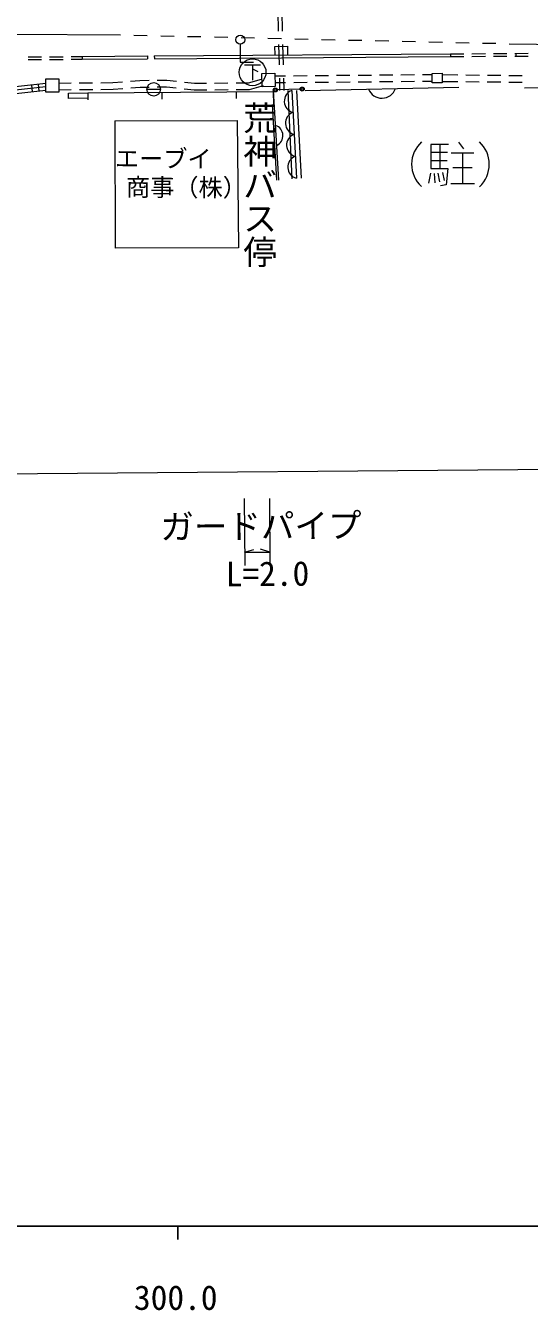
# Model space of a CAD drawing. Units: millimetres, scale not verified. Extents: x 40000 to 680000, y 20000 to 380000.
# Drawn here: x 356660 to 394200, y 198715 to 294566 of the extents above; entities that cross this region are included whole.
import ezdxf
from ezdxf.enums import TextEntityAlignment as Align

# ---------------------------------------------------------------- set-up
doc = ezdxf.new("R2010")
doc.units = ezdxf.units.MM
doc.header["$LTSCALE"] = 1000
for name, color, linetype, lineweight in [('M-BGD', 7, 'Continuous', 13), ('M-BGD-EXST', 7, 'Continuous', 13), ('M-STR-HTXT', 7, 'Continuous', 13), ('M-STR-STRC', 7, 'Continuous', 13), ('M-TTL-BAND', 7, 'Continuous', 25)]:
    doc.layers.add(name, color=color, linetype=linetype, lineweight=lineweight)
doc.layers.add('M-BMK-HTXT', color=7, linetype='Continuous')
doc.styles.add('@ＭＳ ゴシック', font='')
doc.styles.add('ＭＳ ゴシック', font='')
doc.styles.get('@ＭＳ ゴシック').set_extended_font_data('@MS Gothic')
doc.styles.get('ＭＳ ゴシック').set_extended_font_data('MS Gothic')

msp = doc.modelspace()

# ---------------------------------------------------------------- linework, layer by layer
at = {"layer": 'M-BGD'}
for p, q in [((375511, 294152), (375476, 295652)), ((375811, 294156), (375776, 295656)), ((372651, 293186), (372651, 291853)), ((375571, 291653), (375535, 293153)), ((375871, 291657), (375835, 293157)), ((388328, 292464), (389328, 292471)), ((389928, 292475), (390928, 292482)), ((391528, 292486), (392528, 292493)), ((393128, 292497), (394128, 292504)), ((393219, 292315), (393218, 292515)), ((356842, 292236), (357842, 292243)), ((356843, 292036), (357843, 292043)), ((358442, 292246), (359442, 292253)), ((358443, 292046), (359443, 292053)), ((360042, 292256), (360874, 292262)), ((360043, 292056), (360876, 292062)), ((360874, 292262), (360875, 292095)), ((360876, 292062), (365738, 292105)), ((366247, 292305), (366248, 292105)), ((366248, 292105), (388329, 292264)), ((372651, 291853), (373651, 291853)), ((388329, 292264), (389329, 292271)), ((389929, 292275), (390929, 292282)), ((391529, 292286), (392529, 292293)), ((393129, 292297), (394129, 292304)), ((365164, 290456), (364463, 290400)), ((365870, 290465), (365164, 290456)), ((367177, 290483), (366470, 290474)), ((367907, 290399), (367177, 290483)), ((374215, 290562), (373238, 290289)), ((376033, 290806), (375298, 290799)), ((375616, 289721), (375594, 290653)), ((375916, 289728), (375894, 290657)), ((377633, 290820), (376633, 290811)), ((379233, 290834), (378233, 290825)), ((380833, 290848), (379833, 290839)), ((382433, 290862), (381433, 290854)), ((384033, 290877), (383033, 290868)), ((385632, 290891), (384633, 290882)), ((386967, 290903), (386232, 290896)), ((388877, 290876), (387696, 290888)), ((390477, 290858), (389477, 290869)), ((392076, 290841), (391077, 290852)), ((393676, 290824), (392676, 290834)), ((357094, 290146), (357151, 289629)), ((357591, 290201), (357648, 289684)), ((360057, 289769), (359129, 289761)), ((360049, 290269), (359133, 290261)), ((361649, 290283), (360649, 290274)), ((361657, 289783), (360657, 289774)), ((361286, 289544), (361290, 289044)), ((363164, 290297), (362249, 290289)), ((363186, 289797), (362257, 289789)), ((363865, 290352), (363164, 290297)), ((363888, 289853), (363186, 289797)), ((365187, 289956), (364486, 289900)), ((365869, 289965), (365187, 289956)), ((365699, 289818), (366699, 289818)), ((367152, 289983), (366469, 289974)), ((366814, 289587), (366818, 289087)), ((367882, 289899), (367152, 289983)), ((369207, 289746), (368478, 289830)), ((369233, 290246), (368503, 290331)), ((370158, 289756), (369207, 289746)), ((370136, 290256), (369233, 290246)), ((371736, 290273), (370736, 290262)), ((371758, 289773), (370758, 289763)), ((373238, 290289), (372336, 290279)), ((372342, 289631), (372346, 289131)), ((373309, 289790), (372358, 289780)), ((374349, 290080), (373309, 289790)), ((375522, 283045), (375143, 289718)), ((376037, 290306), (375303, 290299)), ((376195, 289731), (376508, 283146)), ((376493, 289735), (376836, 283181)), ((377637, 290320), (376637, 290311)), ((376843, 289739), (377186, 283199)), ((377495, 289732), (388946, 289979)), ((379237, 290334), (378237, 290325)), ((380837, 290348), (379837, 290339)), ((382437, 290362), (381437, 290354)), ((384037, 290377), (383037, 290368)), ((385637, 290391), (384637, 290382)), ((386971, 290403), (386237, 290396)), ((388871, 290376), (387690, 290388)), ((390471, 290358), (389471, 290369)), ((392071, 290341), (391071, 290352)), ((393671, 290324), (392671, 290334)), ((393832, 289925), (408412, 290040)), ((375372, 283037), (375051, 288688)), ((363293, 287467), (363326, 277959)), ((388176, 285698), (386865, 285698)), ((386865, 285698), (386865, 283903)), ((387521, 285698), (387521, 283903)), ((388922, 285878), (389299, 285386)), ((386865, 285124), (388094, 285124)), ((388381, 285091), (390062, 285091)), ((389209, 285091), (389209, 282780)), ((386865, 284518), (388086, 284518)), ((386865, 283903), (388135, 283903)), ((388135, 283903), (387996, 282682)), ((388504, 283977), (389939, 283977)), ((386832, 283567), (386676, 282805)), ((387119, 283526), (387168, 282846)), ((387381, 283567), (387512, 282919)), ((387734, 283608), (387849, 283026)), ((388357, 282780), (390111, 282780)), ((387996, 282682), (387578, 282608)), ((372534, 277991), (363326, 277959))]:
    msp.add_line(p, q, dxfattribs=at)
for points in [[(366247, 292305), (388328, 292464), (388329, 292264)], [(375255, 292420), (375237, 293019), (376165, 293047), (376184, 292427)], [(360874, 292262), (365736, 292305), (365738, 292105)], [(358165, 290264), (356110, 290038), (346521, 289967)], [(358163, 290002), (356125, 289778), (346524, 289707)], [(358160, 289740), (356140, 289518), (346527, 289447)], [(361286, 289544), (375106, 289653), (375134, 288697)], [(363293, 287467), (372427, 287498), (372534, 277991)]]:
    msp.add_lwpolyline(points, dxfattribs=at)
for points in [[(358168, 290607), (359136, 290598), (359127, 289598), (358159, 289607)], [(375253, 290041), (374282, 290016), (374257, 290999), (375227, 291024)], [(387699, 290303), (386971, 290298), (386966, 291009), (387694, 291015)], [(359852, 289535), (361281, 289554), (361287, 289151), (359858, 289132)]]:
    msp.add_lwpolyline(points, close=True, dxfattribs=at)
for centre, radius in [((372651, 293520), 333), ((366199, 289818), 500)]:
    msp.add_circle(centre, radius, dxfattribs=at)
for centre, radius, start, end in [((376796, 288929), 861, 110.63986, 255.3648), ((383213, 290220), 1064, 201.25327, 341.22136), ((376882, 287291), 861, 110.63986, 255.3648), ((375021, 286364), 812, 295.86831, 70.62858), ((376968, 285652), 861, 110.63986, 255.3648), ((387658, 284231), 2228, 131.69789, 228.01917), ((388936, 284223), 2282, 312.86378, 47.4164), ((377054, 284014), 861, 110.63986, 255.3648)]:
    msp.add_arc(centre, radius, start, end, dxfattribs=at)
at = {"layer": 'M-BGD-EXST'}
for p, q in [((372968, 291640), (374168, 291640)), ((373568, 291640), (373568, 290490)), ((373568, 291340), (373968, 291140))]:
    msp.add_line(p, q, dxfattribs=at)
msp.add_circle((373568, 291090), 1000, dxfattribs=at)
at = {"layer": 'M-STR-HTXT'}
for p, q in [((352364, 261105), (398903, 261497)), ((372942, 259278), (372984, 254279)), ((374822, 259294), (374864, 254294)), ((372976, 255279), (373674, 255494)), ((372976, 255279), (374856, 255294)), ((374856, 255294), (374154, 255499))]:
    msp.add_line(p, q, dxfattribs=at)
at = {"layer": 'M-STR-STRC'}
for p, q in [((365723, 293813), (364724, 293835)), ((367723, 293768), (366723, 293791)), ((369718, 293724), (368723, 293746)), ((369722, 293724), (369718, 293724)), ((371722, 293678), (370722, 293701)), ((373721, 293632), (372722, 293655)), ((375721, 293586), (374721, 293609)), ((377713, 293541), (376721, 293563)), ((377720, 293541), (377713, 293541)), ((379720, 293496), (378720, 293518)), ((381719, 293450), (380720, 293473)), ((383719, 293405), (382719, 293428)), ((385718, 293360), (384719, 293383)), ((387718, 293315), (386718, 293338)), ((389717, 293270), (388717, 293293)), ((391717, 293225), (390717, 293248)), ((377120, 289835), (375418, 289772))]:
    msp.add_line(p, q, dxfattribs=at)
for points in [[(363714, 293851), (355795, 293897), (350060, 293893), (343783, 293812)], [(461424, 293428), (460495, 293520), (459553, 293536), (411266, 293149), (403156, 293085), (398799, 293103), (392695, 293196)]]:
    msp.add_lwpolyline(points, dxfattribs=at)
for centre, radius in [((375268, 289767), 150), ((375268, 289767), 120), ((375268, 289767), 100), ((377270, 289841), 150), ((377270, 289841), 120), ((377270, 289841), 100)]:
    msp.add_circle(centre, radius, dxfattribs=at)
at = {"layer": 'M-TTL-BAND'}
for p, q in [((40000, 205000), (579000, 205000)), ((368000, 205000), (368000, 204000))]:
    msp.add_line(p, q, dxfattribs=at)

# ---------------------------------------------------------------- texts
at = {"layer": 'M-BGD', "style": 'ＭＳ ゴシック'}
for s, height, rotation, p in [('エーブイ', 1320, 359.642, (363307, 283613)), ('商事（株）', 1320, 359.642, (364134, 281471)), ('ガードパイプ', 1833, 0.482, (366707, 255700)), ('L=2.0', 1833, 0.482, (371578, 252186))]:
    msp.add_text(s, height=height, rotation=rotation, dxfattribs=at).set_placement(p, align=Align.BOTTOM_LEFT)
at = {"layer": 'M-BMK-HTXT', "style": '@ＭＳ ゴシック'}
msp.add_text('荒神バス停', height=1833, rotation=270, dxfattribs=at).set_placement((372635, 288955), align=Align.BOTTOM_LEFT)
at = {"layer": 'M-TTL-BAND', "style": 'ＭＳ ゴシック'}
msp.add_text('300.0', height=1833, dxfattribs=at).set_placement((367844, 198195), align=Align.BOTTOM_CENTER)

doc.saveas('drawing.dxf')
